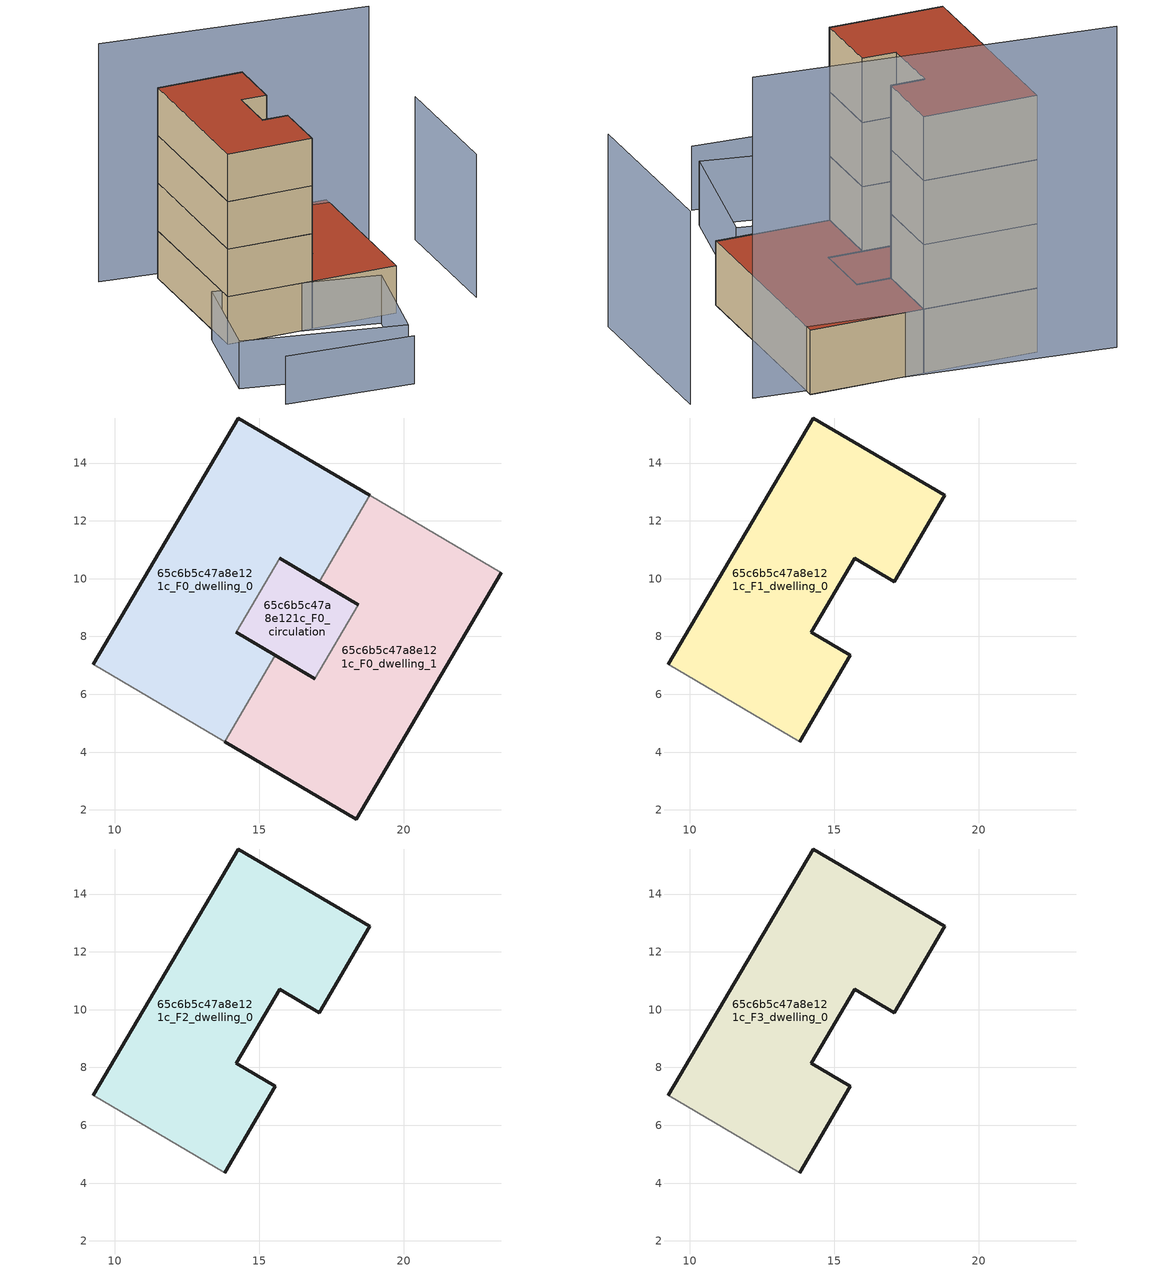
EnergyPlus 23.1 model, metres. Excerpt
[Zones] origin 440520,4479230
65c6b5c47a8e121c_F0_dwelling_0
 floor ground (EU_floor_Construction): 15.57,7.34 14.2,8.15 15.71,10.7 17.07,9.9 18.83,12.88 14.28,15.56 9.27,7.04 13.81,4.36 z0
 wall outside (EU_wall_Construction): 17.07,9.9 15.71,10.7 / 14.2,8.15 15.57,7.34 / 9.27,7.04 14.28,15.56 18.83,12.88 z0:3
 wall to 65c6b5c47a8e121c_F0_dwelling_1 (EU_wall_Construction): 18.83,12.88 17.07,9.9 / 15.57,7.34 13.81,4.36 z0:3
 wall to 65c6b5c47a8e121c_F0_circulation (EU_wall_Construction): 15.71,10.7 14.2,8.15 z0:3
 wall adiabatic (EU_wall_Construction): 13.81,4.36 9.27,7.04 z0:3
65c6b5c47a8e121c_F0_dwelling_1
 floor ground (EU_floor_Construction): 18.36,1.69 23.37,10.21 18.83,12.88 17.07,9.9 18.43,9.1 16.93,6.54 15.57,7.34 13.81,4.36 z0
 wall outside (EU_wall_Construction): 15.57,7.34 16.93,6.54 / 18.43,9.1 17.07,9.9 / 23.37,10.21 18.36,1.69 13.81,4.36 z0:3
 wall to 65c6b5c47a8e121c_F0_circulation (EU_wall_Construction): 16.93,6.54 18.43,9.1 z0:3
 wall adiabatic (EU_wall_Construction): 18.83,12.88 23.37,10.21 z0:3
 roof outside (EU_roof_Construction): 23.37,10.21 18.36,1.69 13.81,4.36 15.57,7.34 16.93,6.54 18.43,9.1 17.07,9.9 18.83,12.88 z3
65c6b5c47a8e121c_F0_circulation
 floor ground (EU_floor_Construction): 16.93,6.54 18.43,9.1 15.71,10.7 14.2,8.15 z0
 wall outside (EU_wall_Construction): 15.71,10.7 18.43,9.1 / 16.93,6.54 14.2,8.15 z0:3
 roof outside (EU_roof_Construction): 18.43,9.1 16.93,6.54 14.2,8.15 15.71,10.7 z3
65c6b5c47a8e121c_F1_dwelling_0
 floor to 65c6b5c47a8e121c_F0_dwelling_0 (EU_floor_Construction): 15.57,7.34 14.2,8.15 15.71,10.7 17.07,9.9 18.83,12.88 14.28,15.56 9.27,7.04 13.81,4.36 z3
 wall outside (EU_wall_Construction): 9.27,7.04 14.28,15.56 18.83,12.88 17.07,9.9 15.71,10.7 14.2,8.15 15.57,7.34 13.81,4.36 z3:6
 wall adiabatic (EU_wall_Construction): 13.81,4.36 9.27,7.04 z3:6
65c6b5c47a8e121c_F2_dwelling_0
 floor to 65c6b5c47a8e121c_F1_dwelling_0 (EU_floor_Construction): 15.57,7.34 14.2,8.15 15.71,10.7 17.07,9.9 18.83,12.88 14.28,15.56 9.27,7.04 13.81,4.36 z6
 wall outside (EU_wall_Construction): 9.27,7.04 14.28,15.56 18.83,12.88 17.07,9.9 15.71,10.7 14.2,8.15 15.57,7.34 13.81,4.36 z6:9
 wall adiabatic (EU_wall_Construction): 13.81,4.36 9.27,7.04 z6:9
65c6b5c47a8e121c_F3_dwelling_0
 floor to 65c6b5c47a8e121c_F2_dwelling_0 (EU_floor_Construction): 15.57,7.34 14.2,8.15 15.71,10.7 17.07,9.9 18.83,12.88 14.28,15.56 9.27,7.04 13.81,4.36 z9
 wall outside (EU_wall_Construction): 9.27,7.04 14.28,15.56 18.83,12.88 17.07,9.9 15.71,10.7 14.2,8.15 15.57,7.34 13.81,4.36 z9:12
 wall adiabatic (EU_wall_Construction): 13.81,4.36 9.27,7.04 z9:12
 roof outside (EU_roof_Construction): 18.83,12.88 17.07,9.9 15.71,10.7 14.2,8.15 15.57,7.34 13.81,4.36 9.27,7.04 14.28,15.56 z12
shading: 4.62,-0.38 11.14,-4.71 / 16.75,1.62 12.2,-3.56 / 12.2,-3.56 4.73,2.99 / 4.73,2.99 9.28,8.18 / 9.28,8.18 16.75,1.62 z0:3; 22.78,-0.74 27.1,6.64 z0:9; 25.08,8.44 11.92,18 z0:15
[Building]
EU S2 Campaign: North Axis=0; Terrain=City; Solar Distribution=FullExterior
[Site:Location]
Madrid: Latitude=40.5; Longitude=-3.5; Time Zone=1; Elevation=609
[SizingPeriod:WeatherFileDays]
AnnualSizingPeriod: Begin Month=1; Begin Day of Month=1; End Month=12; End Day of Month=31; Day of Week for Start Day=Monday; Use Weather File Daylight Saving Period=No; Use Weather File Rain and Snow Indicators=No
[MATERIAL]
EU_InternalMass_Material: Roughness=MediumRough; Thickness=0.1; Conductivity=1; Density=1800; Specific Heat=900; Thermal Absorptance=0.9; Solar Absorptance=0.7; Visible Absorptance=0.7
[MATERIAL:NOMASS] Roughness=MediumRough; Thermal Absorptance=0.9; Solar Absorptance=0.7; Visible Absorptance=0.7
Name | Thermal Resistance
EU_wall_NoMass | 1.60022
EU_roof_NoMass | 1.57597
EU_floor_NoMass | 0.470652
[CONSTRUCTION]
EU_wall_Construction: EU_wall_NoMass
EU_roof_Construction: EU_roof_NoMass
EU_floor_Construction: EU_floor_NoMass
EU_InternalMass_Construction: EU_InternalMass_Material
[ZONE] Type=1; Multiplier=1; Ceiling Height=autocalculate; Floor Area=autocalculate; Part of Total Floor Area=Yes
Name | Volume
65c6b5c47a8e121c_F0_dwelling_0; 65c6b5c47a8e121c_F1_dwelling_0; 65c6b5c47a8e121c_F2_dwelling_0; 65c6b5c47a8e121c_F3_dwelling_0 | 142.34
65c6b5c47a8e121c_F0_dwelling_1 | 142.359
65c6b5c47a8e121c_F0_circulation | 28.1525
[INTERNALMASS] Construction=EU_InternalMass_Construction
Name | Zone or ZoneList | Surface Area
65c6b5c47a8e121c_F0_dwelling_0_EU_InternalMass | 65c6b5c47a8e121c_F0_dwelling_0 | 47.4476
65c6b5c47a8e121c_F0_dwelling_1_EU_InternalMass | 65c6b5c47a8e121c_F0_dwelling_1 | 47.4476
65c6b5c47a8e121c_F1_dwelling_0_EU_InternalMass | 65c6b5c47a8e121c_F1_dwelling_0 | 104.208
65c6b5c47a8e121c_F2_dwelling_0_EU_InternalMass | 65c6b5c47a8e121c_F2_dwelling_0 | 104.208
65c6b5c47a8e121c_F3_dwelling_0_EU_InternalMass | 65c6b5c47a8e121c_F3_dwelling_0 | 104.208
[OTHEREQUIPMENT] Fuel Type=Electricity; Design Level Calculation Method=Watts/Area; Power per Zone Floor Area=1; Fraction Latent=0; Fraction Radiant=0; Fraction Lost=0; Carbon Dioxide Generation Rate=0; EndUse Subcategory=EU_Step8_InternalGains
Name | Zone or ZoneList or Space or SpaceList | Schedule
EU_Step8_InternalGain_65c6b5c47a8e121c_F0_dwelling_0_f000 | 65c6b5c47a8e121c_F0_dwelling_0 | EU_Step8_GainSchedule_65c6b5c47a8e121c_F0_dwelling_0_f000
EU_Step8_InternalGain_65c6b5c47a8e121c_F0_dwelling_1_f000 | 65c6b5c47a8e121c_F0_dwelling_1 | EU_Step8_GainSchedule_65c6b5c47a8e121c_F0_dwelling_1_f000
EU_Step8_InternalGain_65c6b5c47a8e121c_F1_dwelling_0_f000 | 65c6b5c47a8e121c_F1_dwelling_0 | EU_Step8_GainSchedule_65c6b5c47a8e121c_F1_dwelling_0_f000
EU_Step8_InternalGain_65c6b5c47a8e121c_F2_dwelling_0_f000 | 65c6b5c47a8e121c_F2_dwelling_0 | EU_Step8_GainSchedule_65c6b5c47a8e121c_F2_dwelling_0_f000
EU_Step8_InternalGain_65c6b5c47a8e121c_F3_dwelling_0_f000 | 65c6b5c47a8e121c_F3_dwelling_0 | EU_Step8_GainSchedule_65c6b5c47a8e121c_F3_dwelling_0_f000
[ZONEINFILTRATION:DESIGNFLOWRATE]
EU_Circulation_Infiltration_65c6b5c47a8e121c_F0_circulation: Zone or ZoneList or Space or SpaceList=65c6b5c47a8e121c_F0_circulation; Schedule=EU_AlwaysOn; Design Flow Rate Calculation Method=Flow/Area; Flow Rate per Floor Area=0.0005; Constant Term Coefficient=1; Temperature Term Coefficient=0; Velocity Term Coefficient=0; Velocity Squared Term Coefficient=0
[ZONEVENTILATION:DESIGNFLOWRATE] Schedule=EU_AlwaysOn; Design Flow Rate Calculation Method=AirChanges/Hour; Air Changes per Hour=0.480704; Ventilation Type=Natural; Fan Pressure Rise=0; Fan Total Efficiency=1; Constant Term Coefficient=1; Temperature Term Coefficient=0; Velocity Term Coefficient=0; Velocity Squared Term Coefficient=0; Minimum Indoor Temperature=-100; Maximum Indoor Temperature=100; Delta Temperature=-100; Minimum Outdoor Temperature=-100; Maximum Outdoor Temperature=100; Maximum Wind Speed=40
Name | Zone or ZoneList or Space or SpaceList
EU_ConstantAir_65c6b5c47a8e121c_F0_dwelling_0 | 65c6b5c47a8e121c_F0_dwelling_0
EU_ConstantAir_65c6b5c47a8e121c_F0_dwelling_1 | 65c6b5c47a8e121c_F0_dwelling_1
EU_ConstantAir_65c6b5c47a8e121c_F1_dwelling_0 | 65c6b5c47a8e121c_F1_dwelling_0
EU_ConstantAir_65c6b5c47a8e121c_F2_dwelling_0 | 65c6b5c47a8e121c_F2_dwelling_0
EU_ConstantAir_65c6b5c47a8e121c_F3_dwelling_0 | 65c6b5c47a8e121c_F3_dwelling_0
[HVACTEMPLATE:THERMOSTAT] Constant Heating Setpoint=20; Constant Cooling Setpoint=50
EU_HeatOnly_65c6b5c47a8e121c_F0_dwelling_0; EU_HeatOnly_65c6b5c47a8e121c_F0_dwelling_1; EU_HeatOnly_65c6b5c47a8e121c_F1_dwelling_0; EU_HeatOnly_65c6b5c47a8e121c_F2_dwelling_0; EU_HeatOnly_65c6b5c47a8e121c_F3_dwelling_0
[HVACTEMPLATE:ZONE:IDEALLOADSAIRSYSTEM] System Availability Schedule=EU_AlwaysOn; Maximum Heating Supply Air Temperature=50; Minimum Cooling Supply Air Temperature=13; Maximum Heating Supply Air Humidity Ratio=0.0156; Minimum Cooling Supply Air Humidity Ratio=0.0077; Heating Limit=NoLimit; Cooling Limit=NoLimit; Heating Availability Schedule=EU_AlwaysOn; Cooling Availability Schedule=EU_CoolingOff; Dehumidification Control Type=ConstantSensibleHeatRatio; Cooling Sensible Heat Ratio=0.7; Dehumidification Setpoint=60; Humidification Control Type=None; Humidification Setpoint=30; Outdoor Air Method=None; Outdoor Air Flow Rate per Person=0.00944; Outdoor Air Flow Rate per Zone Floor Area=0; Outdoor Air Flow Rate per Zone=0; Demand Controlled Ventilation Type=None; Outdoor Air Economizer Type=NoEconomizer; Heat Recovery Type=None; Sensible Heat Recovery Effectiveness=0.7; Latent Heat Recovery Effectiveness=0.65
Name | Template Thermostat
65c6b5c47a8e121c_F0_dwelling_0 | EU_HeatOnly_65c6b5c47a8e121c_F0_dwelling_0
65c6b5c47a8e121c_F0_dwelling_1 | EU_HeatOnly_65c6b5c47a8e121c_F0_dwelling_1
65c6b5c47a8e121c_F1_dwelling_0 | EU_HeatOnly_65c6b5c47a8e121c_F1_dwelling_0
65c6b5c47a8e121c_F2_dwelling_0 | EU_HeatOnly_65c6b5c47a8e121c_F2_dwelling_0
65c6b5c47a8e121c_F3_dwelling_0 | EU_HeatOnly_65c6b5c47a8e121c_F3_dwelling_0
[SIZING:ZONE] Zone Cooling Design Supply Air Temperature Input Method=SupplyAirTemperature; Zone Cooling Design Supply Air Temperature=13; Zone Heating Design Supply Air Temperature Input Method=SupplyAirTemperature; Zone Heating Design Supply Air Temperature=50; Zone Cooling Design Supply Air Humidity Ratio=0.008; Zone Heating Design Supply Air Humidity Ratio=0.008; Cooling Design Air Flow Method=DesignDay; Cooling Design Air Flow Rate=0; Cooling Minimum Air Flow per Zone Floor Area=0.000762; Cooling Minimum Air Flow=0; Cooling Minimum Air Flow Fraction=0.2; Heating Design Air Flow Method=DesignDay; Heating Design Air Flow Rate=0; Heating Maximum Air Flow per Zone Floor Area=0.002032; Heating Maximum Air Flow=0.141576; Heating Maximum Air Flow Fraction=0.3; Account for Dedicated Outdoor Air System=No; Dedicated Outdoor Air System Control Strategy=NeutralSupplyAir; Dedicated Outdoor Air Low Setpoint Temperature for Design=autosize; Dedicated Outdoor Air High Setpoint Temperature for Design=autosize; Zone Load Sizing Method=Sensible Load Only No Latent Load; Zone Latent Cooling Design Supply Air Humidity Ratio Input Method=HumidityRatioDifference; Zone Cooling Design Supply Air Humidity Ratio Difference=0.005; Zone Latent Heating Design Supply Air Humidity Ratio Input Method=HumidityRatioDifference; Zone Humidification Design Supply Air Humidity Ratio Difference=0.005
65c6b5c47a8e121c_F0_dwelling_0; 65c6b5c47a8e121c_F0_dwelling_1; 65c6b5c47a8e121c_F1_dwelling_0; 65c6b5c47a8e121c_F2_dwelling_0; 65c6b5c47a8e121c_F3_dwelling_0
[SCHEDULE:CONSTANT]
Name | Hourly Value
EU_AlwaysOn | 1
EU_CoolingOff | 0
[SCHEDULE:FILE] Column Number=1; Rows to Skip at Top=0; Number of Hours of Data=8760; Column Separator=Comma; Interpolate to Timestep=No; Minutes per Item=60; Adjust Schedule for Daylight Savings=Yes
Name | File
EU_Step8_GainSchedule_65c6b5c47a8e121c_F0_dwelling_0_f000 | ../../schedules/65c6b5c47a8e121c/65c6b5c47a8e121c_F0_dwelling_0_f000_gain.csv
EU_Step8_GainSchedule_65c6b5c47a8e121c_F0_dwelling_1_f000 | ../../schedules/65c6b5c47a8e121c/65c6b5c47a8e121c_F0_dwelling_1_f000_gain.csv
EU_Step8_GainSchedule_65c6b5c47a8e121c_F1_dwelling_0_f000 | ../../schedules/65c6b5c47a8e121c/65c6b5c47a8e121c_F1_dwelling_0_f000_gain.csv
EU_Step8_GainSchedule_65c6b5c47a8e121c_F2_dwelling_0_f000 | ../../schedules/65c6b5c47a8e121c/65c6b5c47a8e121c_F2_dwelling_0_f000_gain.csv
EU_Step8_GainSchedule_65c6b5c47a8e121c_F3_dwelling_0_f000 | ../../schedules/65c6b5c47a8e121c/65c6b5c47a8e121c_F3_dwelling_0_f000_gain.csv
